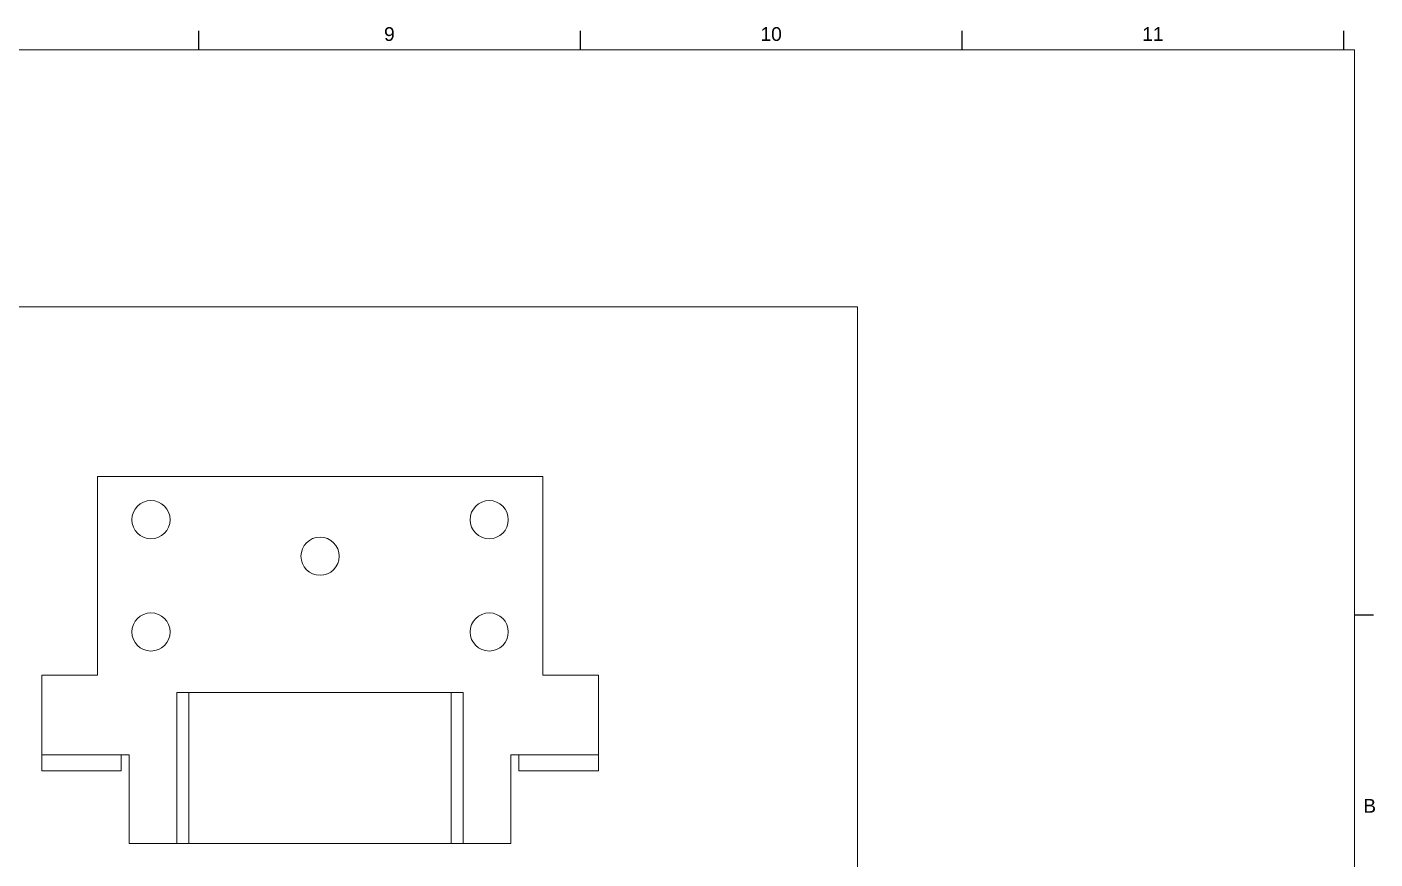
# Paper-space layout 'A725' of a CAD drawing. Header units: centimetres, sheet in millimetres. Extents: x 13 to 579, y 10 to 416.
# Drawn here: x 399.4 to 576, y 306.1 to 415.1 of the extents above; entities that cross this region are included whole.
import ezdxf
from ezdxf.enums import TextEntityAlignment as Align

# ---------------------------------------------------------------- set-up
doc = ezdxf.new("R2010")
doc.units = ezdxf.units.CM
for name, color, linetype, lineweight in [('A-SECT-MCUT1', 7, 'Continuous', 13), ('G-ANNO-NPLT', 2, 'Continuous', 18), ('G-ANNO-TEXT', 3, 'Continuous', 18), ('G-ANNO-TTLB', 3, 'Continuous', 18)]:
    doc.layers.add(name, color=color, linetype=linetype, lineweight=lineweight)
doc.styles.add('ARIAL', font='arial.ttf')

psp = doc.layouts.new('A725')

# ---------------------------------------------------------------- linework, layer by layer
at = {"layer": 'A-SECT-MCUT1'}
for p, q in [((408.67, 356.22), (408.67, 330.18)), ((467.01, 356.22), (467.01, 330.18)), ((408.67, 330.18), (401.38, 330.18)), ((467.01, 330.18), (474.3, 330.18)), ((419.09, 308.14), (419.09, 327.93)), ((419.09, 327.93), (456.59, 327.93)), ((420.65, 327.93), (420.65, 308.14)), ((455.03, 327.93), (455.03, 308.14)), ((456.59, 308.14), (456.59, 327.93)), ((412.84, 319.76), (401.38, 319.76)), ((411.8, 319.76), (411.8, 317.68)), ((412.84, 319.76), (412.84, 308.14)), ((462.84, 319.76), (462.84, 308.14)), ((462.84, 319.76), (474.3, 319.76)), ((463.88, 319.76), (463.88, 317.68)), ((411.8, 317.68), (401.38, 317.68)), ((463.88, 317.68), (474.3, 317.68))]:
    psp.add_line(p, q, dxfattribs=at)
for points in [[(467.01, 356.22), (408.67, 356.22)], [(401.38, 330.18), (401.38, 317.68)], [(474.3, 317.68), (474.3, 330.18)], [(412.84, 308.14), (462.84, 308.14)]]:
    psp.add_lwpolyline(points, dxfattribs=at)
for centre in [(415.69, 350.55), (459.99, 350.55), (437.84, 345.77), (415.69, 335.85), (459.99, 335.85)]:
    psp.add_circle(centre, 2.5, dxfattribs=at)
at = {"layer": 'G-ANNO-NPLT'}
psp.add_lwpolyline([(46.13, 378.44), (508.22, 378.44), (508.22, 35.27), (46.13, 35.27)], close=True, dxfattribs=at)
at = {"layer": 'G-ANNO-TTLB'}
for p, q in [((573.33, 412.08), (15.92, 412.08)), ((573.33, 13.66), (573.33, 412.08))]:
    psp.add_line(p, q, dxfattribs=at)
at = {"layer": 'G-ANNO-TTLB', "const_width": 0.18, "flags": 128}
for points in [[(421.92, 414.58), (421.92, 412.08)], [(471.92, 414.58), (471.92, 412.08)], [(521.92, 414.58), (521.92, 412.08)], [(571.92, 414.58), (571.92, 412.08)], [(575.83, 338.08), (573.33, 338.08)]]:
    psp.add_lwpolyline(points, dxfattribs=at)

# ---------------------------------------------------------------- texts
at = {"layer": 'G-ANNO-TEXT', "style": 'ARIAL'}
for s, p in [('9', (446.92, 414.15)), ('10', (496.92, 414.15)), ('11', (546.92, 414.15)), ('B', (575.32, 313.08))]:
    psp.add_text(s, height=1.8, dxfattribs=at).set_placement(p, align=Align.MIDDLE_CENTER)

doc.saveas('drawing.dxf')
